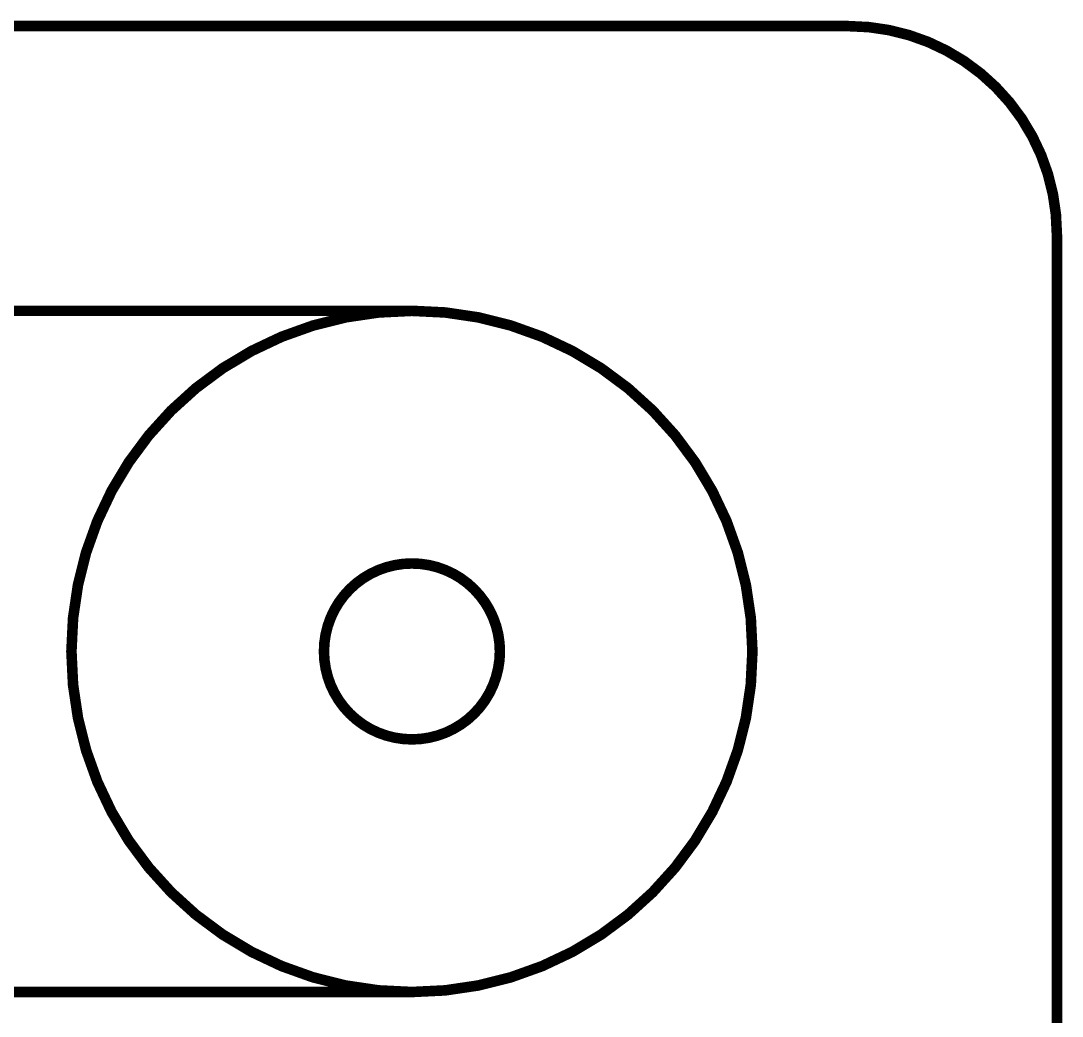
# Model space of a CAD drawing. Extents: x 0 to 426, y 0 to 160.
# Drawn here: x 225.14 to 250.13, y 21.25 to 45.13 of the extents above; entities that cross this region are included whole.
import ezdxf

# ---------------------------------------------------------------- set-up
doc = ezdxf.new("R2010")
doc.units = 0
doc.header["$MEASUREMENT"] = 0
doc.layers.add('20', color=7, linetype='CONTINUOUS')
doc.layers.add('48', color=253, linetype='CONTINUOUS')

msp = doc.modelspace()

# ---------------------------------------------------------------- linework, layer by layer
at = {"layer": '20', "const_width": 0.254}
for points in [[(205, 45), (245, 45)], [(250, 40), (250, 20)]]:
    msp.add_lwpolyline(points, dxfattribs=at)
at = {"layer": '20'}
for points, const_width in [([(250, 40, 0.4142), (245, 45)], 0.254), ([(245, 45.0635, 1), (245, 44.9365)], 0.127), ([(245, 44.9365, 1), (245, 45.0635)], 0.127), ([(250.0635, 40, 1), (249.9365, 40)], 0.127), ([(249.9365, 40, 1), (250.0635, 40)], 0.127)]:
    msp.add_lwpolyline(points, format="xyb", dxfattribs=dict(at, const_width=const_width))
at = {"layer": '48', "const_width": 0.254}
for points in [[(215.475, 38.17), (234.525, 38.17)], [(215.475, 21.83), (234.525, 21.83)]]:
    msp.add_lwpolyline(points, dxfattribs=at)
at = {"layer": '48'}
for points, const_width in [([(234.525, 21.83, 1), (234.525, 38.17, 1), (234.525, 21.83)], 0.254), ([(234.525, 38.1065, 1), (234.525, 38.2335)], 0.127), ([(234.525, 27.89, 1), (234.525, 32.11, 1), (234.525, 27.89)], 0.254), ([(234.525, 21.7665, 1), (234.525, 21.8935)], 0.127)]:
    msp.add_lwpolyline(points, format="xyb", dxfattribs=dict(at, const_width=const_width))

doc.saveas('drawing.dxf')
